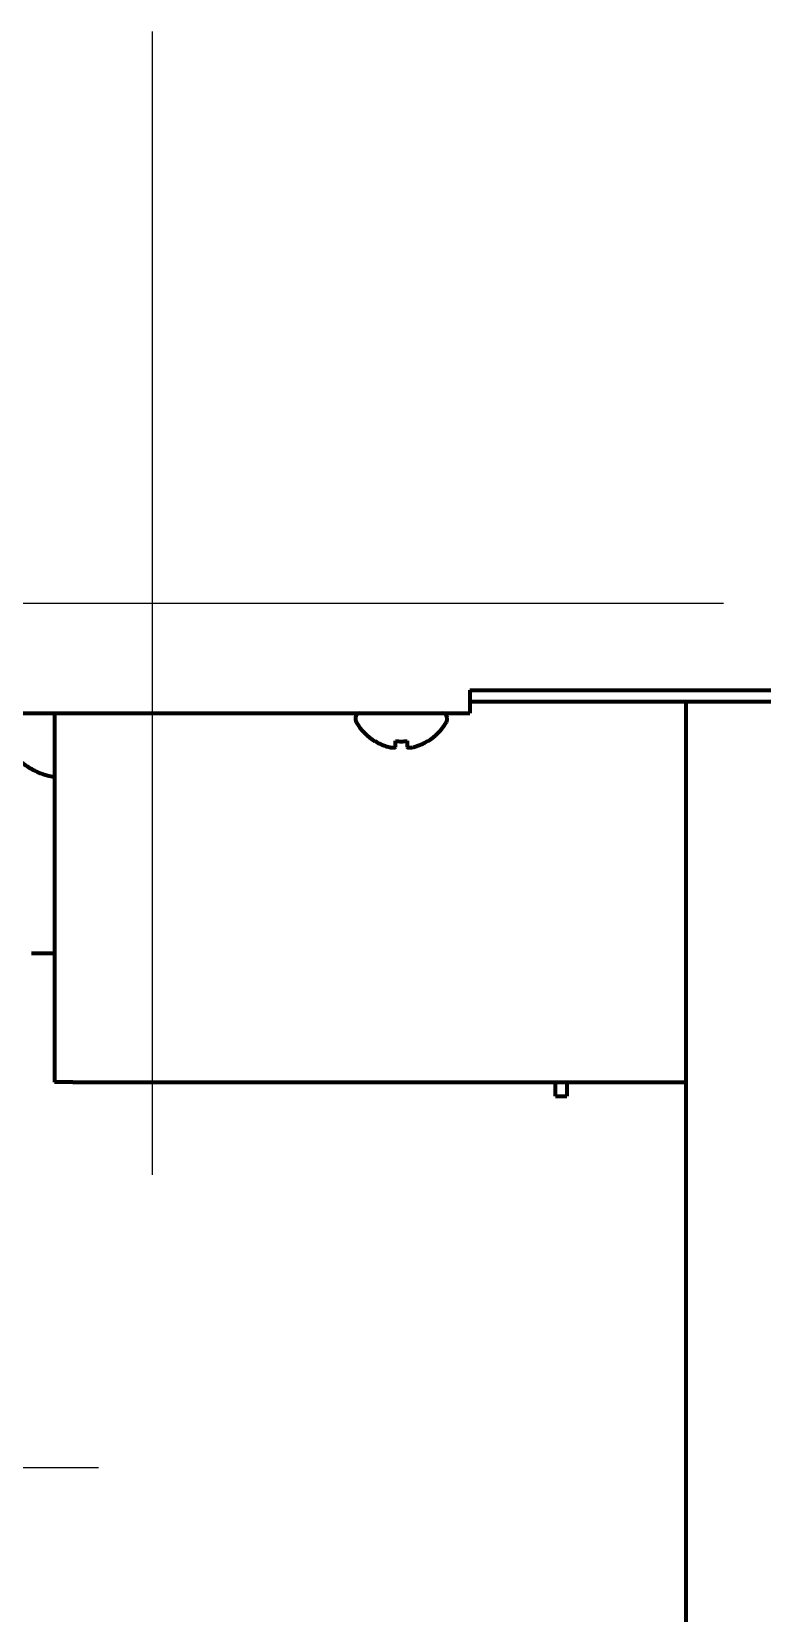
# Model space of a CAD drawing. Header units: inches. Extents: x -3022 to 7311, y 343 to 5680.
# Drawn here: x 4462.1 to 4526.1, y 2125.5 to 2263.9 of the extents above; entities that cross this region are included whole.
import ezdxf

# ---------------------------------------------------------------- set-up
doc = ezdxf.new("R2010")
doc.units = ezdxf.units.IN

# ---------------------------------------------------------------- blocks, each defined once
blk = doc.blocks.new('A$C0B5A562A')
at = {"color": 6}
for p, q in [((0, 50), (0, -50)), ((-50, 0), (50, 0))]:
    blk.add_line(p, q, dxfattribs=at)
blk = doc.blocks.new('A$C29D5572B')
at = {"color": 1}
for p, q in [((0, 50), (0, -50)), ((-50, 0), (50, 0))]:
    blk.add_line(p, q, dxfattribs=at)
blk = doc.blocks.new('A$C0F8E2EAE')
blk.add_blockref('A$C29D5572B', (0, 0))

msp = doc.modelspace()

# ---------------------------------------------------------------- linework, layer by layer
at = {"linetype": 'Continuous', "lineweight": 70}
for p, q in [((4500.48, 2206.29), (4570.48, 2206.29)), ((4500.48, 2206.29), (4500.48, 2204.29)), ((4427.88, 2204.29), (4500.48, 2204.29)), ((4464.13, 2204.29), (4464.13, 2171.99)), ((4500.49, 2205.29), (4570.49, 2205.29)), ((4519.38, 2205.29), (4519.38, 2124.79)), ((4490.48, 2203.89), (4490.48, 2203.69)), ((4498.48, 2203.69), (4498.48, 2203.89)), ((4492.18, 2201.81), (4492.18, 2201.85)), ((4496.78, 2201.85), (4496.78, 2201.81)), ((4462.13, 2183.29), (4464.13, 2183.29)), ((4465.73, 2171.99), (4464.13, 2171.99)), ((4465.73, 2171.99), (4519.38, 2171.99)), ((4507.98, 2170.79), (4507.98, 2171.99)), ((4507.98, 2170.79), (4508.98, 2170.79)), ((4508.98, 2171.99), (4508.98, 2170.79))]:
    msp.add_line(p, q, dxfattribs=at)
for centre, radius, start, end in [((4490.88, 2203.89), 0.4, 90, 180), ((4498.08, 2203.89), 0.4, 0, 90), ((4490.88, 2203.69), 0.4, 180, 210.3012), ((4494.68, 2205.91), 4.8, 210.3012, 238.4186), ((4494.28, 2205.91), 4.8, 301.5837, 329.6988), ((4498.08, 2203.69), 0.4, 329.6988, 0), ((4494.48, 2205.59), 3.78, 262.3959, 269.9965), ((4494.48, 2205.59), 3.78, 270.0035, 277.6041)]:
    msp.add_arc(centre, radius, start, end, dxfattribs=at)
for points, knots in [([(4492.18, 2201.85), (4492.38, 2201.72), (4492.59, 2201.61), (4492.92, 2201.48), (4493.03, 2201.43), (4493.25, 2201.36), (4493.36, 2201.33), (4493.48, 2201.3)], [0, 0, 0, 0, 0.5, 0.5, 0.75, 0.75, 1, 1, 1, 1]), ([(4494.98, 2201.85), (4494.98, 2201.72), (4494.98, 2201.61), (4494.98, 2201.48), (4494.98, 2201.43), (4494.98, 2201.36), (4494.98, 2201.33), (4494.98, 2201.3)], [0, 0, 0, 0, 0.5, 0.5, 0.75, 0.75, 1, 1, 1, 1]), ([(4464.12, 2198.68), (4464.07, 2198.68), (4464.02, 2198.69), (4463.77, 2198.74), (4463.58, 2198.79), (4463.29, 2198.87), (4463.19, 2198.9), (4463.05, 2198.95), (4463.01, 2198.97), (4462.91, 2199), (4462.86, 2199.02), (4462.63, 2199.12), (4462.45, 2199.21), (4462.1, 2199.39), (4461.93, 2199.5), (4461.6, 2199.71), (4461.45, 2199.82), (4461.31, 2199.94)], [0, 0, 0, 0, 0.049086, 0.049086, 0.241578, 0.241578, 0.337825, 0.337825, 0.385948, 0.385948, 0.434071, 0.434071, 0.626564, 0.626564, 0.819057, 0.819057, 1, 1, 1, 1])]:
    msp.add_open_spline(points, degree=3, knots=knots, dxfattribs=at)
for points in [[(4493.48, 2201.3), (4493.5, 2201.29), (4493.56, 2201.29), (4493.63, 2201.28), (4493.7, 2201.28), (4493.77, 2201.28), (4493.84, 2201.28), (4493.91, 2201.29), (4493.96, 2201.29), (4493.98, 2201.3)], [(4493.98, 2201.3), (4493.98, 2201.31), (4493.98, 2201.34), (4493.98, 2201.39), (4493.98, 2201.45), (4493.98, 2201.51), (4493.98, 2201.57), (4493.98, 2201.65), (4493.98, 2201.74), (4493.98, 2201.81), (4493.98, 2201.85)], [(4494.98, 2201.3), (4495, 2201.29), (4495.05, 2201.29), (4495.12, 2201.28), (4495.19, 2201.28), (4495.26, 2201.28), (4495.34, 2201.28), (4495.41, 2201.29), (4495.45, 2201.29), (4495.48, 2201.3)], [(4495.48, 2201.3), (4495.53, 2201.31), (4495.64, 2201.34), (4495.8, 2201.39), (4495.96, 2201.45), (4496.12, 2201.51), (4496.27, 2201.57), (4496.43, 2201.65), (4496.59, 2201.74), (4496.71, 2201.81), (4496.78, 2201.85)]]:
    msp.add_open_spline(points, degree=3, dxfattribs=at)

# ---------------------------------------------------------------- block references
for name, p in [('A$C0F8E2EAE', (4472.68, 2213.89)), ('A$C0B5A562A', (4417.98, 2138.29))]:
    msp.add_blockref(name, p)

doc.saveas('drawing.dxf')
